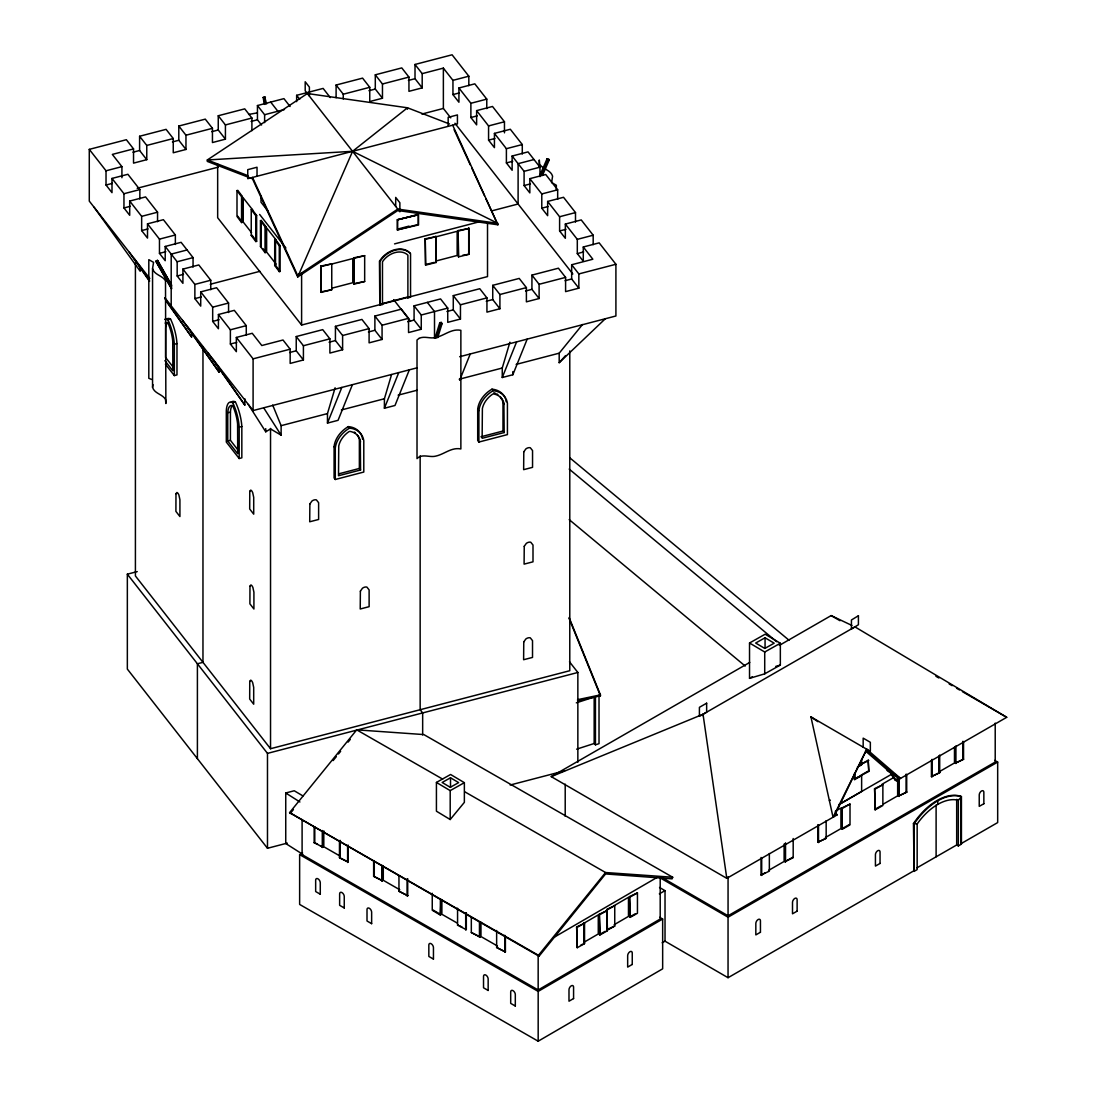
<?xml version="1.0" encoding="UTF-8"?>
<svg xmlns="http://www.w3.org/2000/svg" width="1096" height="1096" viewBox="0 0 1096 1096"><rect width="100%" height="100%" fill="white"/><g stroke="black" fill="none" stroke-linecap="round" stroke-linejoin="round"><path stroke-width="1.5" d="M227.763 412.795L227.872 411.466A19.92 6.699 75.4 0 1 232.503 405.671L232.927 406.232A21.221 7.124 75.4 0 1 237.599 423.988L237.722 453.744L227.763 441.017L227.763 412.795L230.42 412.096L230.516 410.781A19.92 6.699 75.4 0 1 232.626 405.342M152.549 268.671C154.413 275.055 162.468 275.466 165.496 280.795L165.866 403.534L165.496 399.424C162.468 394.094 154.413 393.683 152.549 387.299L152.549 268.671L153.55 262.355L148.809 259.656L148.809 378.284L151.618 379.463M152.549 387.299L152.988 384.655M352.405 384.682L338.061 420.316L327.471 423.083L327.471 413.589L335.116 387.779M409.342 369.832L394.998 405.479L384.408 408.233L384.408 398.752L391.573 374.544M527.19 339.116L512.846 374.75L502.256 377.517L502.256 368.023L509.9 342.212M435.112 337.842L439.784 322.704L441.373 322.293L442.031 323.704L437.701 337.719M436.112 338.143L440.441 324.115L439.784 322.704M672.697 877.252L672.095 878.841L605.567 873.95L539.054 956.192L289.591 812.629L356.721 729.854L423.837 734.58L672.697 877.252L605.567 872.526L464.855 791.846M327.471 423.083L341.815 387.436M384.408 408.233L398.752 372.599M459.649 380.298L470.253 353.953M502.256 377.517L516.6 341.87M539.698 175.771L547.082 158.742L548.548 158.934L549.26 159.852L542.493 175.442M541.082 175.141L547.808 159.66L547.082 158.742M299.002 274.014L297.701 276.973L252.505 178.826L207.308 161.4L207.308 159.975L307.401 93.516M892.13 772.639L900.528 778.407L866.758 749.239L833.042 817.232L810.93 716.88L870.347 751.322L870.347 742.293L863.168 738.142L863.168 747.157M834.029 816.657L866.758 749.239M917.16 824L919.188 821.192A49.484 28.619 -59.9 0 1 956.301 799.847L958.329 800.327L961.425 796.696L960.808 796.34A53.841 31.14 -59.9 0 0 913.461 823.576L914.078 871.389L917.16 869.608L917.16 824L913.461 823.576M290.193 813.52L293.413 809.547M333.116 760.597L336.335 756.624M338.472 753.98L340.623 751.335M348.131 742.074L350.282 739.416M539.054 956.192L538.451 955.301L605.567 872.526M516.148 364.406L559.193 353.186L582.51 324.512M450.196 819.534L464.362 802.354L464.362 782.667L450.593 774.488L436.427 782.434L436.427 811.204L450.196 819.534L450.196 790.613L436.427 782.434M559.193 353.186L559.193 362.68L565.536 355.625M559.193 362.68L605.321 318.744M155.933 261.286L157.386 260.341L158.098 261.259L171.551 285.193L171.551 288.728L155.933 261.286L171.551 288.728M156.646 262.204L158.098 261.259M248.313 404.451L265.739 431.81L270.534 428.92L281.124 435.167L281.124 425.673L272.699 405.095M659.696 917.325L662.655 919.023L662.655 968.823L538.177 1041.2L299.633 904.433L299.633 854.62L302.551 852.921M554.343 937.135L657.258 877.307M583.949 923.216L598.279 914.886L598.279 933.97L583.949 942.3M614.144 905.639L628.474 897.309L628.474 916.393L614.144 924.723M302.099 819.548L302.099 854.62L538.163 989.962L660.203 919.023L660.203 877.266M538.177 1041.2L538.177 991.387L662.655 919.023M839.029 804.574L861.634 791.476L861.634 775.571L854.25 779.105L868.799 771.433L868.183 760.172L868.799 771.433M866.758 760.994L861.018 764.309L868.799 760.528M857.346 767.145L861.634 764.666L861.634 759.569M861.018 775.215L868.183 771.077M861.634 775.571L854.483 779.708L854.483 773.475M835.453 812.451L837.125 814.876L726.799 878.348L551.233 776.626L749.76 662.409M779.352 645.38L831.152 615.582L851.948 625.46M858.922 766.214L861.634 764.666M829.384 800.655L830.371 800.094M839.399 804.272L891.267 774.434L891.267 773.338L865.498 751.034M835.275 811.3L840.933 808.04L840.933 828.603L825.37 837.563M882.075 784.229L893.404 777.708M891.267 774.434L895.172 780.064L898.117 778.365M895.172 780.064L896.405 780.777L1006.717 717.305L854.921 626.871L703.029 714.263L551.233 776.626M883.499 803.985L897.651 795.847L897.651 778.434M768.556 870.416L784.12 861.456L784.12 844.043M661.436 877.184L728.059 915.777L995.209 762.076L995.209 723.1M658.682 877.019L728.045 917.201L997.675 762.076L997.675 822.575L960.808 843.797L960.808 796.34M916.996 867.813L956.685 844.975L958.329 845.92L961.425 844.153L961.425 796.696A53.841 31.14 -59.9 0 0 914.078 823.932L914.078 871.389M662.176 942.779L665.025 941.19L728.045 977.701L913.461 871.032M749.527 678.369L764.72 673.835L780.338 665.067L780.338 643.242L765.145 634.214L749.527 642.996L749.527 678.369L752.363 676.739M450.511 777.776L442.14 782.476L450.278 787.312L458.649 782.613L450.511 777.776L450.511 787.394M450.196 790.613L464.362 782.667M765.063 637.776L755.678 643.037L764.803 648.448L774.173 643.188L765.063 637.776L765.063 647.599M749.527 642.996L764.72 652.01L780.338 643.242M629.542 896.61L637.447 892.884L637.447 913.283L630.159 917.379L629.542 896.61L630.159 917.379M576.647 926.942L584.538 923.216L584.538 943.615L577.25 947.711L576.647 926.942L577.25 947.711M599.348 914.187L607.253 910.461L607.253 930.86L599.95 934.957L599.348 914.187L599.95 934.957M607.444 909.721L614.746 905.625L614.746 926.038L607.444 930.12L606.841 909.365L614.746 905.625M630.159 896.98L637.447 892.884M577.25 927.298L584.538 923.216M599.95 914.557L607.253 910.461M659.34 893.843L665.025 890.651L665.025 941.19M608.294 928.942L614.746 926.038M631.008 916.201L635.379 913.749M581.017 944.889L584.538 943.615M599.348 934.6L605.184 931.326M874.608 788.654L882.869 784.709L882.869 805.519L875.211 809.821L874.608 788.654L875.211 809.821M875.211 789.01L882.869 784.709M841.742 808.026L850.003 804.08L850.003 824.891L842.345 829.193L841.742 808.026L842.345 829.193M842.345 808.382L850.003 804.08M931.436 776.585L939.697 772.639L931.436 776.585L931.436 760.569M955.287 763.186L963.548 759.24L955.287 763.186L955.287 747.171M874.608 809.465L880.992 805.875M898.446 796.066L906.707 792.12L898.446 796.066L898.446 778.448M817.904 842.235L826.165 838.289L817.904 842.235L817.904 824.617M841.742 828.836L849.4 824.535M761.076 857.469L761.076 875.074L764.912 872.923M784.928 844.071L784.928 861.675L792.572 857.373M761.076 875.074L769.351 871.128L769.351 853.524M784.928 861.675L793.189 857.73L793.189 838.522M314.155 827.412L314.155 842.714L317.498 843.975M314.155 842.714L322.923 847.181L322.923 831.878M339.472 840.687L339.472 857.688L346.884 861.333M339.472 857.688L348.227 862.141L348.227 845.139M373.64 876.279L382.408 880.732L373.64 876.279L373.64 860.977M398.958 891.24L407.712 895.692L398.958 891.24L398.958 875.937M432.249 893.254L432.249 910.255L440.373 915.064L441.003 899.405M457.566 908.214L457.566 925.216L458.197 924.873M457.566 925.216L466.321 929.682L466.321 912.68M471.321 932.518L480.075 936.984L471.321 932.518L471.321 917.229M496.639 947.492L505.393 951.945L496.639 947.492L496.639 930.49M576.318 702.837L595.443 696.659L595.443 744.814L599.019 743.663L599.019 695.028M576.633 749.171L594.169 743.499L595.443 744.814M775.776 666.382L780.338 665.067M417.179 214.652L397.588 219.858L397.588 229.105L409.014 226.119M264.287 103.942L263.163 97.448L264.752 97.023L266.561 103.997M263.163 97.448L265.41 97.297M149.81 278.507L89.283 201.102L89.283 149.371L126.355 139.713L133.534 148.892L133.534 163.126L146.768 159.674L146.768 145.439L139.603 136.26L166.085 129.355L173.25 138.534L173.25 152.769L185.964 149.453L185.964 135.219L178.799 126.04L205.281 119.135L212.446 128.314L212.446 142.549L225.42 139.165L225.42 124.93L218.255 115.751L244.737 108.86L251.902 118.026L251.902 130.684M261.547 125.013L257.45 119.779L257.45 105.545L283.933 98.64L290.084 106.504M296.646 101.654L296.646 95.325L323.128 88.42L330.293 97.599M336.102 97.695L336.102 85.036L362.584 78.131L369.749 87.31L369.749 101.544L382.463 98.229L382.463 83.995L375.298 74.816L401.78 67.911L408.945 77.09L408.945 91.324L422.193 87.872L422.193 73.638L415.014 64.459L452.086 54.8L468.828 76.199L468.828 85.694M133.534 148.892L112.34 154.413L121.916 166.647L121.916 177.716M146.768 145.439L173.25 138.534M185.964 135.219L212.446 128.314M225.42 124.93L251.902 118.026M257.45 105.545L264.616 114.71L284.481 109.532M336.102 85.036L343.267 94.215L369.749 87.31M382.463 83.995L408.945 77.09M422.193 73.638L443.373 68.116L452.949 80.351L452.949 94.585L458.923 102.229L458.923 87.995L474.815 83.844L486.775 99.133L486.775 108.627M132.972 152.221L139.603 150.495L146.768 159.674M172.442 141.932L178.799 140.274L185.964 149.453M211.761 131.684L218.255 129.999L225.42 139.165M251.094 121.437L257.45 119.779M368.941 90.708L375.298 89.05L382.463 98.229M408.397 80.419L415.014 78.707L422.193 87.872M89.283 149.371L106.024 170.784L121.916 166.647M452.949 80.351L468.828 76.199M106.024 170.784L106.024 185.019L111.998 192.663L111.998 178.429L127.889 174.291L139.85 189.581L139.85 199.061M106.024 185.019L112.381 183.361M452.949 94.585L459.293 92.927M137.178 188.265L218.282 167.126M421.864 114.053L443.373 108.449L450.744 117.875M111.998 178.429L123.958 193.718L139.85 189.581M458.923 87.995L470.883 103.284L486.775 99.133M123.958 193.718L123.958 207.952L129.698 215.296L129.698 201.061L145.59 196.91L157.55 212.199L157.55 221.693M470.883 103.284L470.883 117.519L476.623 124.862L476.623 110.628L492.515 106.476L504.461 121.766L504.461 132.835M123.958 207.952L130.314 206.295M470.883 117.519L477.24 115.861M129.698 201.061L141.658 216.35L157.55 212.199M476.623 110.628L488.569 125.917L504.461 121.766M141.658 216.35L141.658 230.585L147.508 238.079L147.508 223.844L163.4 219.693L175.36 234.982L175.36 244.477M488.569 125.917L488.569 140.151L494.433 147.631L494.433 133.397L510.325 129.26L522.285 144.549L522.285 154.043M141.658 230.585L148.015 228.927M488.569 140.151L494.926 138.493M147.508 223.844L159.468 239.134L175.36 234.982M494.433 133.397L506.393 148.686L522.285 144.549M159.468 239.134L159.468 253.368L165.208 260.697L165.208 246.463L181.1 242.326L193.06 257.615L193.06 267.109M506.393 148.686L506.393 162.92L512.133 170.264L512.133 156.029L528.025 151.892L539.986 167.181L539.986 176.661M159.468 253.368L165.825 251.71M506.393 162.92L512.75 161.276M187.074 249.97L171.195 254.108L171.195 305.825M533.999 159.537L518.107 163.674L518.107 204.007L491.625 210.911M165.208 246.463L177.168 261.752L193.06 257.615M512.133 156.029L524.094 171.319L539.986 167.181M177.168 261.752L177.168 275.986L182.909 283.33L182.909 269.095L198.801 264.958L210.761 280.247L210.761 289.728M524.094 171.319L524.094 185.553L529.834 192.896L529.834 178.662L545.712 174.511L557.672 189.814L557.672 199.294M177.168 275.986L183.525 274.329M524.094 185.553L530.45 183.895M182.909 269.095L194.869 284.385L210.761 280.247M529.834 178.662L541.78 193.951L557.672 189.814M210.254 284.261L259.903 271.315M194.869 284.385L194.869 298.619L200.719 306.113L200.719 291.879L216.611 287.741L228.571 303.03L228.571 312.511M541.78 193.951L541.78 208.185L547.644 215.679L547.644 201.445L563.536 197.294L575.496 212.583L575.496 222.077M394.56 243.887L479.363 221.776M194.869 298.619L201.226 296.961M541.78 208.185L548.137 206.528M331.787 264.026L352.775 258.56L352.775 282.727L331.787 288.207M436.167 236.777L457.155 231.311L457.155 255.478L436.167 260.958M200.719 291.879L212.679 307.168L228.571 303.03M547.644 201.445L559.604 216.734L575.496 212.583M164.743 319.333A23.482 7.891 75.4 0 1 167.894 319.744L170.538 319.059A24.77 8.33 75.4 0 1 176.977 343.569L176.977 374.901L174.333 375.599L165.414 364.201M212.679 307.168L212.679 321.402L218.419 328.745L218.419 314.511L234.311 310.36L246.271 325.649L246.271 335.143M559.604 216.734L559.604 230.968L565.344 238.298L565.344 224.064L581.236 219.926L593.183 235.215L593.183 244.709M212.679 321.402L219.036 319.744M559.604 230.968L565.961 229.311M174.333 375.599L174.333 344.254L176.977 343.569M218.419 314.511L230.379 329.8L246.271 325.649M565.344 224.064L577.304 239.353L593.183 235.215M230.379 329.8L230.379 344.034L236.352 351.679L236.352 337.445L252.244 333.294L261.807 345.528L283.001 340.007L290.166 349.186L290.166 363.42L303.414 359.968L303.414 345.733L296.235 336.554L322.717 329.649L329.896 338.828L329.896 353.063L342.61 349.747L342.61 335.513L335.431 326.334L361.913 319.429L369.092 328.608L369.092 342.843L382.066 339.459L382.066 325.224L374.887 316.045L401.369 309.154L408.548 318.32L408.548 332.554L421.261 329.238L421.261 315.004L414.083 305.839L440.565 298.934L447.743 308.099L447.743 322.334L460.457 319.032L460.457 304.784L453.278 295.619L479.76 288.714L486.939 297.893L486.939 312.127L499.913 308.743L499.913 294.509L492.734 285.33L519.216 278.425L526.395 287.604L526.395 301.838L539.109 298.523L539.109 284.289L531.93 275.11L558.412 268.205L565.591 277.384L565.591 291.618L578.839 288.166L578.839 273.932L571.66 264.752L592.84 259.231L583.278 246.997L599.17 242.86L615.911 264.273L615.911 315.991L459.662 356.721M217.666 164.126L217.666 217.72L301.606 325.046L487.515 276.589L487.515 222.995M230.379 344.034L236.736 342.377M379.819 305.181L382.477 304.496L382.477 261.793A17.015 12.673 -38 0 1 407.89 255.163L407.89 297.865L410.548 297.18L410.548 253.614L408.219 251.71A19.934 14.837 -38 0 0 382.148 258.505L379.819 261.629L379.819 305.181L379.463 261.163L381.792 258.04A19.934 14.837 -38 0 1 407.863 251.244L410.178 253.162M577.304 239.353L577.304 253.587L583.661 251.943M236.352 337.445L253.094 358.844L290.166 349.186M303.414 345.733L329.896 338.828M342.61 335.513L369.092 328.608M382.066 325.224L408.548 318.32M421.261 315.004L447.743 308.099M460.457 304.784L486.939 297.893M499.913 294.509L526.395 287.604M539.109 284.289L565.591 277.384M578.839 273.932L615.911 264.273M289.618 352.515L296.235 350.789L303.414 359.968M329.074 342.226L335.431 340.568L342.61 349.747M368.407 331.978L374.887 330.28L382.066 339.459M407.726 321.731L414.083 320.073L421.261 329.238M446.921 311.511L453.278 309.853L460.457 319.032M486.254 301.263L492.734 299.564L499.913 308.743M525.573 291.002L531.93 289.344L539.109 298.523M565.043 280.713L571.66 278.987L578.839 288.166M440.441 324.115L442.031 323.704M232.749 402.67L235.393 401.972A24.77 8.33 75.4 0 1 241.832 426.481L241.832 457.827L239.188 458.512L226.31 442.058L226.31 410.712A23.482 7.891 75.4 0 1 232.749 402.67A24.77 8.33 75.4 0 1 239.188 427.18L239.188 458.512M164.989 297.906L253.094 410.562L417.206 367.79M239.188 427.18L241.832 426.481M281.124 425.673L327.471 413.589M341.363 409.973L384.408 398.752M398.136 395.163L417.014 390.245M459.21 379.243L502.256 368.023M227.763 441.017L230.42 440.332L238.38 450.511M338.897 473.801L359.365 468.458L360.557 469.992L338.513 475.733L338.746 445.99A19.92 14.823 -38 0 1 349.008 431.605L349.953 431.372A21.221 15.782 -38 0 1 360.283 440.469L360.557 469.992M480.952 436.77L502.982 431.029L504.174 432.55L482.144 438.29L482.377 408.548A19.92 14.823 -38 0 1 492.625 394.163L493.584 393.93A21.221 15.782 -38 0 1 503.9 403.027L504.174 432.55M335.28 479.486L363.79 472.047L363.79 440.715A24.77 18.44 -38 0 0 349.542 428.139L348.336 426.618A23.482 17.468 -38 0 0 334.088 446.62L334.088 477.952L335.28 479.486L335.28 448.141A23.482 17.468 -38 0 1 349.542 428.139M478.897 442.044L507.421 434.605L507.421 403.273A24.77 18.44 -38 0 0 493.159 390.71L491.967 389.176A23.482 17.468 -38 0 0 477.705 409.178L477.705 440.51L478.897 442.044L478.897 410.699A23.482 17.468 -38 0 1 493.159 390.71M287.289 843.112L267.479 848.277L127.342 669.081L127.342 574.181L137.247 571.605M135.411 262.999L135.411 575.948L270.534 748.719L569.783 670.711L569.783 350.912M127.342 574.181L267.479 753.377L577.852 672.478L577.852 762.282M302.756 854.332L285.741 843.523L285.741 792.983L294.235 790.764L302.921 795.915M510.161 785.024L564.645 770.817M257.026 112.943L248.587 114.436M425.234 238.805L436.14 236.626L436.14 262.478L425.577 265.122L425.234 238.805L425.577 265.122M458.142 230.585L469.047 228.393L469.047 254.245L458.484 256.889L458.142 230.585L458.484 256.889M425.577 239.271L436.14 236.626M458.484 231.037L469.047 228.393M320.854 266.054L331.759 263.876L331.759 289.728L321.197 292.372L320.854 266.054L321.197 292.372M353.748 257.834L364.667 255.656L364.667 281.494L354.09 284.138L353.748 257.834L354.09 284.138M321.197 266.52L331.759 263.876M354.09 258.286L364.667 255.656M426.741 264.273L434.29 262.396M462.663 255.3L469.047 254.245M320.854 291.906L331.759 289.728M353.748 283.672L364.667 281.494M236.996 190.594L237.805 190.389L242.38 196.499L242.38 222.337L241.572 222.543L236.996 216.446L236.996 190.594L241.572 196.691L241.572 222.543M241.572 196.691L242.38 196.499M251.244 209.583L252.053 209.391L256.628 215.487L256.628 241.339L255.82 241.545L251.244 235.435L251.244 209.583L255.82 215.693L255.82 241.545M255.82 215.693L256.628 215.487M260.464 220.666L261.259 220.474L265.835 226.571L265.835 252.423L265.04 252.614L260.464 246.518L260.464 220.666L265.04 226.762L265.04 252.614M265.04 226.762L265.835 226.571M251.244 235.435L252.053 235.243L256.628 241.339M274.712 239.668L275.507 239.462L280.083 245.559L280.083 271.411L279.288 271.616L274.712 265.506L274.712 239.668L279.288 245.764L279.288 271.616M260.464 246.518L261.259 246.312L261.259 220.474M279.288 245.764L280.083 245.559M274.712 265.506L275.507 265.314L280.083 271.411M397.327 219.748L418.234 214.734L418.234 224.461L397.327 229.913L397.355 219.748L418.535 214.802L418.535 224.94L397.355 229.886M577.537 699.7L600.43 694.878L569.112 617.528M577.537 700.659L600.43 695.823L600.43 694.878M547.808 159.66L549.26 159.852M309.072 93.763L407.493 107.792L449.565 124.012M452.689 125.218L497.885 224.79L397.793 210.514L297.701 276.973L352.597 151.303L407.493 107.792L407.493 109.216M247.833 175.593L207.308 159.975L352.597 151.303L497.885 223.365L397.793 209.089L297.701 275.548L252.505 177.401M356.721 729.854L442.633 779.105M289.591 812.629L538.451 955.301M399.793 889.76L383.285 880.293L383.285 865.991M497.474 946.012L480.966 936.546L480.966 922.229M457.018 922.955L441.88 914.283L441.88 899.967M340.308 856.209L323.8 846.742L323.8 830.837M299.633 854.62L538.177 991.387M831.152 615.582L840.002 620.72M935.902 676.273L938.847 677.986M949.177 683.973L952.136 685.671M956.561 688.247L959.507 689.946M962.452 691.658L1006.717 717.305M994.73 760.364L997.675 762.076M835.892 814.164L837.125 814.876M659.545 887.486L665.025 890.651M432.879 909.913L441.003 914.708M459.539 925.668L462.252 927.271M320.21 845.578L322.923 847.181M607.253 930.86L606.636 910.105M285.741 792.983L299.92 801.984M810.93 716.88L817.917 721.689M887.048 770.447L899.501 778.996L866.758 750.664M569.728 457.772L789.024 640.215M569.194 469.088L776.708 641.735M569.194 519.627L745.198 666.053M577.304 253.587L583.278 261.245L583.278 246.997M454.95 123.259L572.838 274M296.646 95.325L299.715 99.257M270.685 102.092L277.863 111.258M427.33 302.386L434.509 311.552L434.509 338.253M500.05 396.505A21.221 15.782 -38 0 1 502.708 401.506L504.174 404.369M407.89 297.865L407.301 297.098L381.874 303.729L382.477 304.496M393.642 299.646L410.493 321.183M477.705 409.178L478.897 410.699M267.89 210.994L260.999 202.198L260.999 196.033M259.642 214.446L285.878 247.984M252.655 209.898L243.175 197.787L243.175 221.954L251.601 232.736M276.11 239.969L266.629 227.858L266.629 252.039L276.11 264.15M569.482 661.779L577.852 672.478M357.296 435.057A21.221 15.782 -38 0 1 359.091 438.934L360.557 441.811M334.088 446.62L335.28 448.141M157.386 260.341L171.551 285.193M191.608 332.266L191.608 337.006L165.647 300.427M219.104 367.434L219.104 372.174L182.553 320.361M244.819 398.725L244.819 405.054L208.254 353.227M173.524 367.585L165.565 357.406L165.674 327.855A19.92 6.699 75.4 0 1 168.346 322.073M164.907 360.653L172.867 370.832L172.743 341.075A21.221 7.124 75.4 0 0 168.085 323.32L167.661 322.758A19.92 6.699 75.4 0 0 165.14 323.115M263.095 248.751L265.835 252.423M237.805 216.241L242.38 222.337M436.14 262.478L435.797 236.161M94.064 207.213L140.192 271.274L140.192 266.52M213.035 359.351L244.819 405.054M187.334 326.471L219.104 372.174M164.647 298.235L191.608 337.006M134.123 258.437L149.536 280.59M129.342 252.313L149.563 281.398M891.267 773.338L896.405 780.777M263.684 407.808L281.124 435.167M454.1 129.712L470.335 164.975M471.746 168.044L484.459 195.65M485.87 198.719L497.885 224.79M569.112 618.473L600.43 695.823M264.752 97.023L265.314 100.284M263.821 97.708L264.972 104.421M726.799 878.348L703.029 714.263L703.029 715.688M963.548 741.636L963.548 759.24M962.932 741.266L962.932 758.884M958.329 845.92L958.329 800.327L956.685 799.368L956.685 844.975M955.89 745.938L955.89 763.542M954.479 747.143L954.479 762.967L938.916 771.913L938.916 756.089M939.697 755.034L939.697 772.639M939.094 756.267L939.094 772.283M937.751 800.833L937.751 804.396M936.107 805.108L936.107 856.812M932.052 759.336L932.052 776.941M906.707 774.516L906.707 792.12M906.104 774.146L906.104 791.764M899.063 778.818L899.063 796.422M854.866 773.228L854.866 779.462M826.165 820.685L826.165 838.289M818.507 824.987L818.507 842.591M785.531 842.824L785.531 862.031M764.72 652.01L764.72 673.835M761.693 857.826L761.693 875.444M728.059 876.8L728.059 915.777M728.045 917.201L728.045 977.701M594.169 697.001L594.169 743.499M583.935 922.846L583.935 943.259M571.66 264.752L571.66 278.987M565.207 784.147L565.207 816.342M556.343 190.307L556.343 185.224L551.603 182.539L552.59 176.209C550.74 169.825 542.671 169.414 539.643 164.085L539.273 159.975L539.273 166.756M538.163 954.89L538.163 989.962M531.93 275.11L531.93 289.344M512.846 371.599L512.846 374.75M505.393 936.642L505.393 951.945M504.776 935.285L504.776 952.301M502.982 402.835L502.982 431.029M492.734 285.33L492.734 299.564M480.075 921.681L480.075 936.984M479.459 922.024L479.459 937.327M468.704 227.941L468.704 253.793M465.69 913.023L465.69 930.025M453.278 295.619L453.278 309.853M448.168 126.355L448.168 117.341L457.429 114.929L457.429 123.944L247.751 178.675L247.751 169.661L257.026 167.236L257.026 176.251M443.373 68.116L443.373 108.449M440.373 899.761L440.373 915.064M422.659 734.95L422.659 712.921L420.152 709.715L420.152 455.868M415.014 64.459L415.014 78.707M414.083 305.839L414.083 320.073M407.712 878.691L407.712 895.692M407.096 879.047L407.096 896.048M395.697 206.418L395.697 197.403L399.876 202.76L399.876 211.775L305.195 90.776L305.195 81.762L309.387 87.118L309.387 96.133M382.408 865.429L382.408 880.732M381.778 865.785L381.778 881.088M375.298 74.816L375.298 89.05M374.887 316.045L374.887 330.28M374.27 860.62L374.27 875.923M359.365 440.277L359.365 468.458M347.61 845.482L347.61 862.484M343.267 94.215L343.267 98.955M340.103 840.331L340.103 857.332M335.431 326.334L335.431 340.568M322.293 830.521L322.293 847.523M314.785 827.069L314.785 842.372M301.606 273.137L301.606 325.046M296.235 336.554L296.235 350.789M275.507 239.462L275.507 265.314M270.534 428.44L270.534 748.719M267.479 753.377L267.479 848.277M265.739 428.646L265.739 431.81M264.616 114.71L264.616 122.629M253.094 358.844L253.094 410.562M230.42 412.096L230.42 440.332M218.255 115.751L218.255 129.999M202.966 347.158L202.966 662.34L197.403 663.779L197.403 758.679M178.799 126.04L178.799 140.274M170.825 284.275L170.825 287.823M139.603 136.26L139.603 150.495M348.336 426.618A24.77 18.44 -38 0 1 362.598 439.181M354.296 432.071A21.221 15.782 -38 0 1 355.419 432.947M230.968 402.588A23.482 7.891 75.4 0 1 231.571 401.985M232.229 401.574A23.482 7.891 75.4 0 1 235.393 401.972M491.967 389.176A24.77 18.44 -38 0 1 505.352 398.437M505.873 400.054A24.77 18.44 -38 0 1 506.229 401.739M493.899 392.752A21.221 15.782 -38 0 1 495.337 393.245M496.68 393.861A21.221 15.782 -38 0 1 497.913 394.629M500.584 397.451A21.221 15.782 -38 0 1 501.187 398.739M166.126 319.676A23.482 7.891 75.4 0 1 170.538 319.059M167.894 319.744A24.77 8.33 75.4 0 1 174.333 344.254M175.976 493.693L175.908 511.38L179.922 516.545L179.922 499.762L178.922 495.091A4.959 1.671 75.4 0 0 176.908 492.515L175.976 493.693M249.765 491.309L249.696 508.996L253.71 514.161L253.71 497.379L252.71 492.707A4.959 1.671 75.4 0 0 250.696 490.131L249.765 491.309M249.97 586.155L249.902 603.841L253.916 609.006L253.916 592.224L252.916 587.552A4.959 1.671 75.4 0 0 250.902 584.976L249.97 586.155M249.751 681.356L249.683 699.043L253.697 704.207L253.697 687.425L252.697 682.753A4.959 1.671 75.4 0 0 250.683 680.178L249.751 681.356M309.867 503.968L309.716 521.778L318.621 519.477L318.621 502.694L316.388 499.886A4.959 3.699 -38 0 0 311.935 501.05L309.867 503.968M360.379 591.169L360.228 608.992L369.119 606.677L369.119 589.908L366.9 587.1A4.959 3.699 -38 0 0 362.447 588.251L360.379 591.169M523.792 451.84L523.641 469.663L532.546 467.348L532.546 450.579L530.313 447.757A4.959 3.699 -38 0 0 525.861 448.922L523.792 451.84M524.244 546.315L524.094 564.125L532.999 561.823L532.999 545.041L530.765 542.232A4.959 3.699 -38 0 0 526.313 543.397L524.244 546.315M523.765 641.914L523.614 659.724L532.519 657.422L532.519 640.639L530.286 637.831A4.959 3.699 -38 0 0 525.833 638.995L523.765 641.914M419.069 338.376L417.014 339.993L417.014 458.608C422.07 453.278 429.728 457.854 435.948 456.073C444.565 454.141 451.374 447.086 460.868 448.949L460.868 330.321C451.374 328.458 444.565 335.527 435.948 337.458C430.385 339.02 424.303 335.719 419.069 338.376M858.415 615.733L851.428 619.994L851.428 629.008L858.415 624.747L858.415 615.733M573.578 998.552L568.988 1001.21L568.988 989.825A3.261 1.877 -60.2 0 1 571.276 985.838A3.261 1.877 -60.2 0 1 573.578 987.154L573.578 998.552M632.255 964.439L627.666 967.097L627.666 955.712A3.261 1.877 -60.2 0 1 629.967 951.712A3.261 1.877 -60.2 0 1 632.255 953.041L632.255 964.439M760.446 932.258L755.829 934.902L755.829 923.517A3.261 1.877 -59.9 0 1 758.144 919.53A3.261 1.877 -59.9 0 1 760.446 920.859L760.446 932.258M797.121 911.16L792.504 913.804L792.504 902.405A3.261 1.877 -59.9 0 1 794.819 898.419A3.261 1.877 -59.9 0 1 797.121 899.761L797.121 911.16M880.047 863.443L875.43 866.087L875.43 854.702A3.261 1.877 -59.9 0 1 877.745 850.715A3.261 1.877 -59.9 0 1 880.047 852.044L880.047 863.443M983.852 803.724L979.235 806.368L979.235 794.984A3.261 1.877 -59.9 0 1 981.55 790.997A3.261 1.877 -59.9 0 1 983.852 792.326L983.852 803.724M706.646 703.194L699.412 707.317L699.412 716.332L706.646 712.208L706.646 703.194M320.279 894.213L315.662 891.541L315.662 880.157A3.261 1.891 59.8 0 1 317.963 878.828A3.261 1.891 59.8 0 1 320.279 882.814L320.279 894.213M344.254 907.968L339.637 905.31L339.637 893.911A3.261 1.891 59.8 0 1 341.938 892.582A3.261 1.891 59.8 0 1 344.254 896.569L344.254 907.968M371.64 923.668L367.009 920.996L367.009 909.612A3.261 1.891 59.8 0 1 369.325 908.283A3.261 1.891 59.8 0 1 371.64 912.269L371.64 923.668M433.454 959.096L428.837 956.438L428.837 945.04A3.261 1.891 59.8 0 1 431.139 943.711A3.261 1.891 59.8 0 1 433.454 947.698L433.454 959.096M488.158 990.455L483.528 987.797L483.528 976.413A3.261 1.891 59.8 0 1 485.843 975.07A3.261 1.891 59.8 0 1 488.158 979.057L488.158 990.455M515.312 1006.032L510.695 1003.374L510.695 991.976A3.261 1.891 59.8 0 1 513.01 990.647A3.261 1.891 59.8 0 1 515.312 994.634L515.312 1006.032"/></g></svg>
